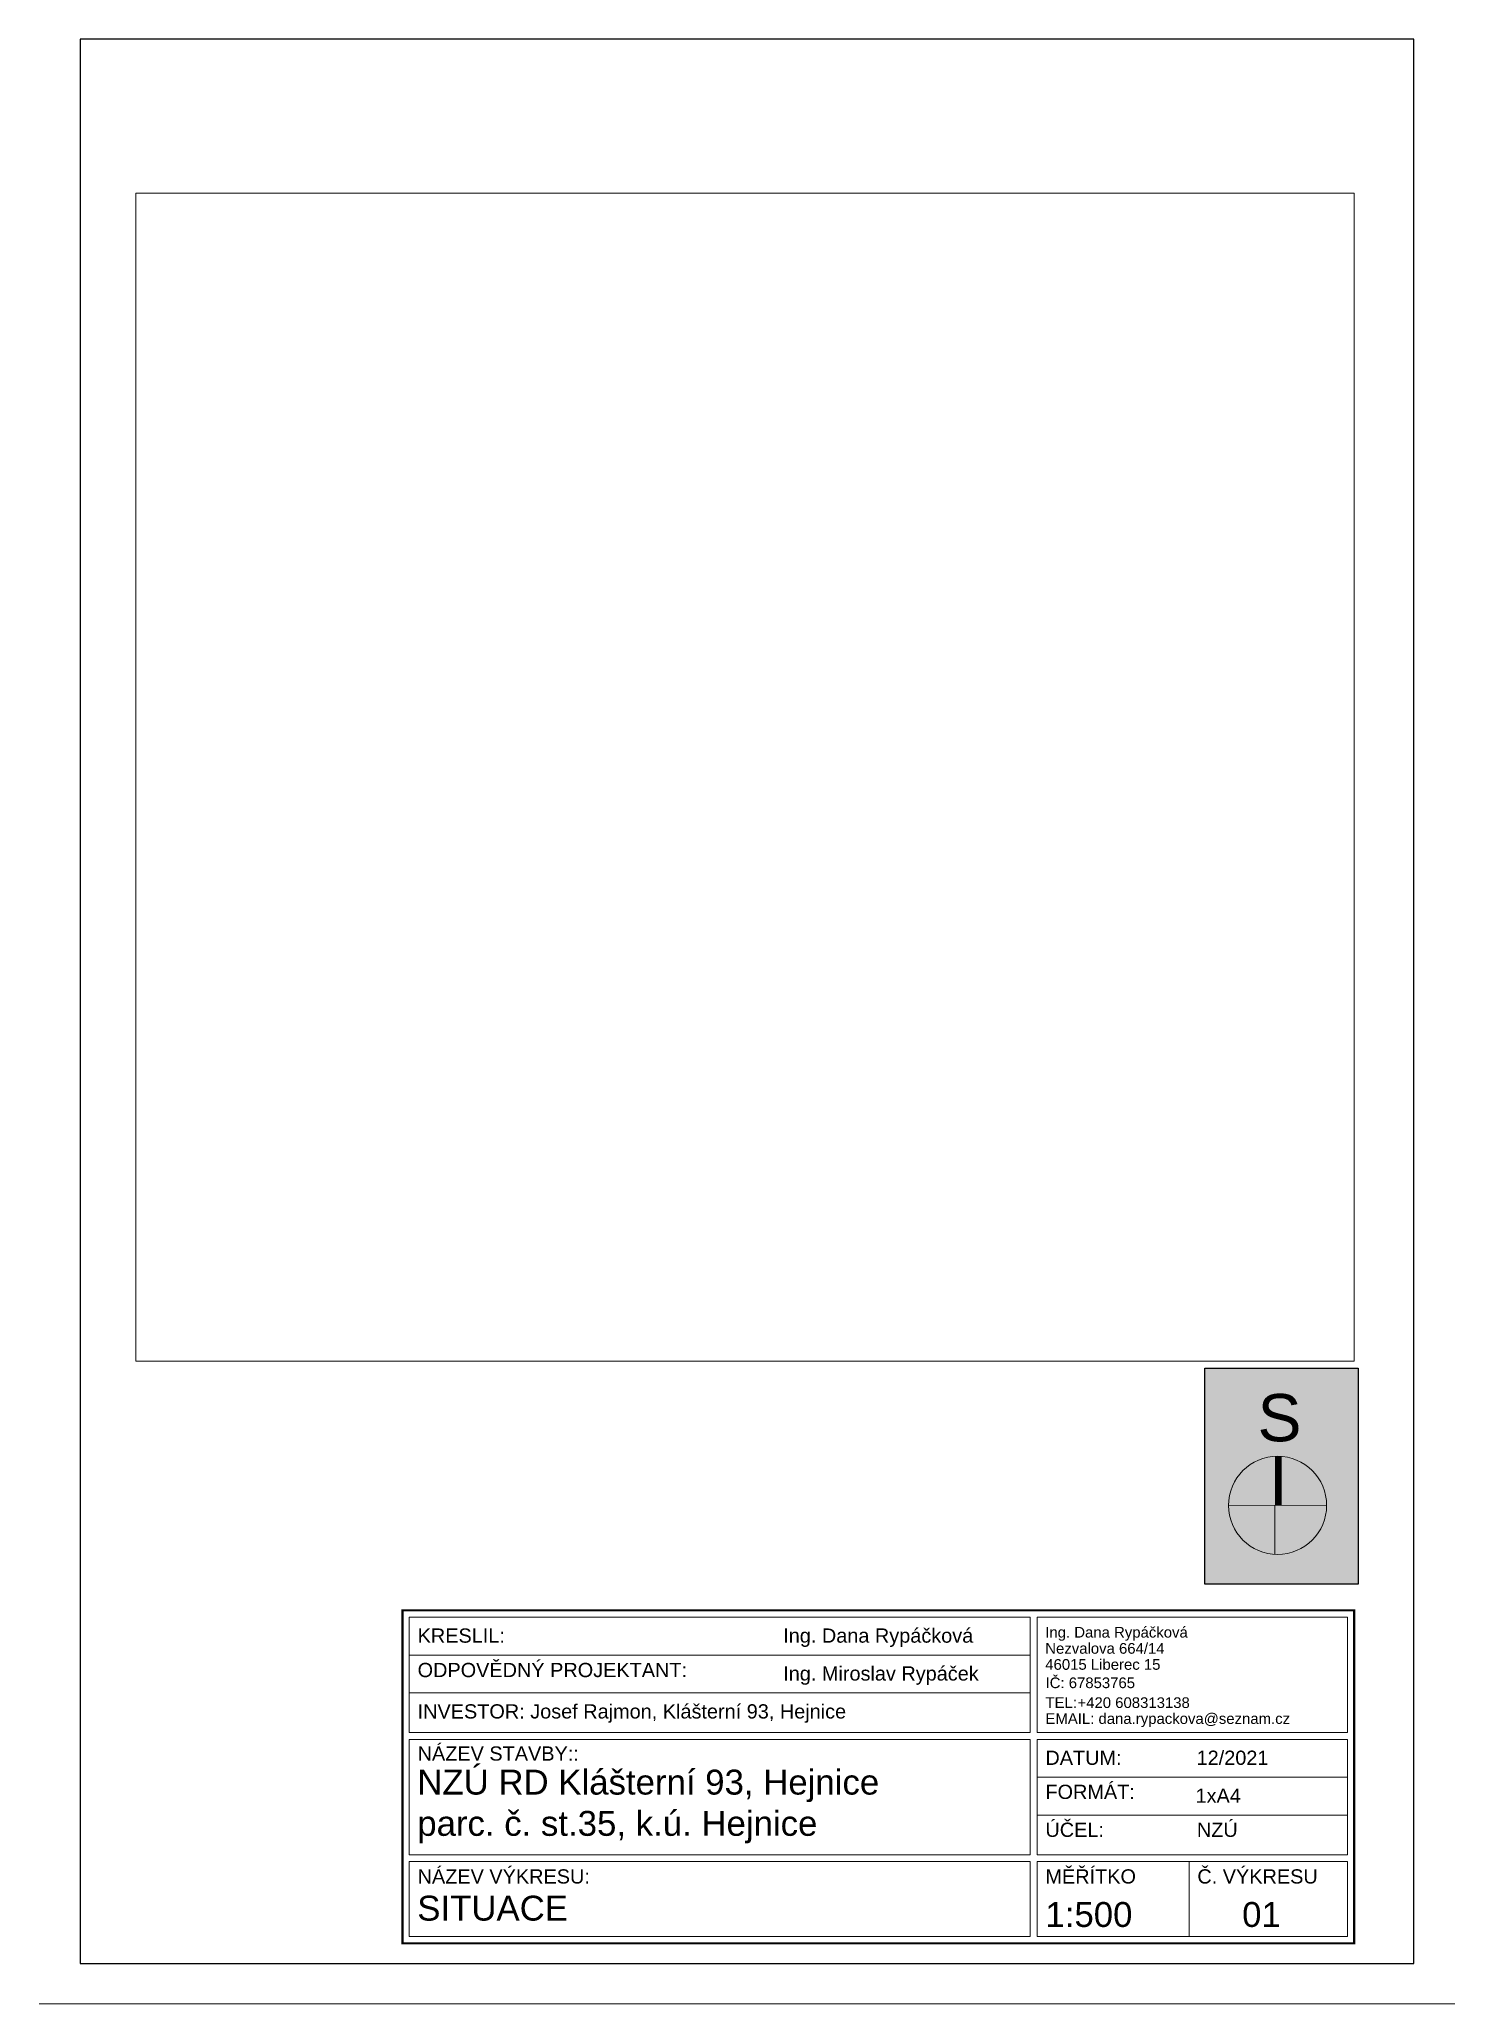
# Paper-space layout 'situace' of a CAD drawing. Header units: millimetres. Extents: x -3 to 207, y -3 to 288.
import ezdxf

# ---------------------------------------------------------------- set-up
doc = ezdxf.new("R2010")
doc.units = ezdxf.units.MM
doc.layers.add('bila', color=7, linetype='Continuous', true_color=0xffffff)
doc.layers.add('netisknout', color=200, linetype='Continuous', lineweight=9, plot=False)
doc.layers.add('tenka', color=6, linetype='Continuous', lineweight=15)
doc.styles.get("Standard").update_dxf_attribs({"font": 'arial.ttf'})

psp = doc.layouts.new('situace')

# ---------------------------------------------------------------- hatches: boundary and pattern name
at = {"layer": 'bila', "transparency": 33554687}
h = psp.add_hatch(color=256, dxfattribs=at)
h.dxf.hatch_style = 1
h.paths.add_polyline_path([(192.4, 59.21), (169.67, 59.21), (169.67, 91.24), (192.4, 91.24)])

# ---------------------------------------------------------------- linework, layer by layer
at = {"transparency": 33554687}
psp.add_lwpolyline([(2.98, 3.01), (200.68, 3.01), (200.68, 288.1), (2.98, 288.1)], close=True, dxfattribs=at)
at = {"layer": 'bila', "transparency": 33554687}
psp.add_lwpolyline([(192.4, 59.21), (169.67, 59.21), (169.67, 91.24), (192.4, 91.24)], close=True, dxfattribs=at)
at = {"layer": 'tenka', "transparency": 33554687}
for points in [[(11.26, 265.29), (11.26, 92.25), (191.83, 92.25), (191.83, 265.29), (11.26, 265.29)], [(187.71, 70.87), (173.2, 70.93)], [(180.08, 70.9), (180.04, 63.64)], [(143.82, 54.33), (143.82, 37.24), (51.78, 37.24), (51.78, 54.33), (143.82, 54.33)], [(51.78, 48.72), (143.82, 48.72)], [(143.82, 43.1), (51.78, 43.1)], [(51.78, 36.23), (51.78, 19.13), (143.82, 19.13), (143.82, 36.23), (51.78, 36.23)], [(144.83, 36.23), (190.82, 36.23), (190.82, 19.13), (144.83, 19.13), (144.83, 36.23)], [(144.83, 30.61), (190.82, 30.61)], [(190.82, 25), (144.83, 25)], [(51.78, 18.12), (51.78, 7.02), (143.82, 7.02), (143.82, 18.12), (51.78, 18.12)], [(144.83, 18.12), (144.83, 7.02), (190.82, 7.02), (190.82, 18.12), (144.83, 18.12)], [(167.35, 18.12), (167.35, 7.02)], [(-3.07, -2.93), (206.73, -2.93)]]:
    psp.add_lwpolyline(points, dxfattribs=at)
at = {"layer": 'tenka', "transparency": 33554687, "const_width": 1}
psp.add_lwpolyline([(180.6, 70.9), (180.6, 78.17)], dxfattribs=at)
at = {"layer": 'tenka', "transparency": 33554687, "const_width": 0.316, "flags": 128}
psp.add_lwpolyline([(50.77, 55.34), (191.83, 55.34), (191.83, 6.01), (50.77, 6.01), (50.77, 55.34)], dxfattribs=at)
at = {"layer": 'tenka', "transparency": 33554687}
psp.add_lwpolyline([(144.83, 54.33), (190.82, 54.33), (190.82, 37.24), (144.83, 37.24)], close=True, dxfattribs=at)
psp.add_circle((180.47, 70.9), 7.27, dxfattribs=at)

# ---------------------------------------------------------------- texts
at = {"layer": 'tenka', "transparency": 33554687, "attachment_point": 1}
for s, width, heights, insert, char_height in [('S', 2720, [0], (177.5, 87.39), 7), ('KRESLIL:', 2720, [0], (53.01, 52.66), 2.109), ('Ing. Dana Rypáčková', 2720, [0], (107.2, 52.66), 2.1087), ('Ing. Dana Rypáčková', 2720, [0], (146.04, 52.89), 1.5815), ('Nezvalova 664/14', 2720, [0], (146.04, 50.5), 1.5815), ('ODPOVĚDNÝ PROJEKTANT:', 4451.522, [0], (53.01, 47.56), 2.1087), ('Ing. Miroslav Rypáček', 3113.161, [0], (107.2, 47.05), 2.1087), ('46015 Liberec 15', 2720, [0], (146.04, 48.12), 1.5815), ('IČ: 67853765', 2720, [0], (146.08, 45.4), 1.5815), ('INVESTOR: Josef Rajmon, Klášterní 93, Hejnice', 8635.009, [0], (53.01, 41.43), 2.1087), ('\\pi-4.74461,l6.32615,t6.32615;TEL:^I+420 608313138', 2720, [0], (144.49, 42.46), 1.5815), ('\\pi-4.74461,l6.32615,t6.32615;EMAIL: dana.rypackova@seznam.cz', 3189.3609, [0], (144.49, 40.1), 1.5815), ('NÁZEV STAVBY::', 2720, [0], (53.01, 35.19), 2.1087), ('NZÚ RD Klášterní 93, Hejnice', 8548.4228, [19.76], (52.96, 31.74), 3.6903), ('DATUM:', 2720, [0], (146.06, 34.56), 2.109), ('12/2021', 2720, [0], (168.47, 34.56), 2.109), ('FORMÁT:', 2720, [0], (146.06, 29.51), 2.109), ('1xA4', 2720, [0], (168.31, 28.94), 2.109), ('parc. č. st.35, k.ú. Hejnice', 8548.4228, [5.84], (52.96, 25.63), 3.6903), ('ÚČEL:', 2720, [0], (146.06, 23.89), 2.109), ('NZÚ', 2720, [0], (168.51, 23.89), 2.109), ('NÁZEV VÝKRESU:', 2720, [0], (53.01, 16.98), 2.1087), ('MĚŘÍTKO', 2720, [0], (146.06, 16.98), 2.109), ('Č. VÝKRESU', 2720, [0], (168.58, 16.98), 2.109), ('SITUACE', 2720, [0], (52.96, 13.07), 3.69), ('1:500', 2720, [0], (146.06, 12.13), 3.69), ('01', 2720, [0], (175.22, 12.13), 3.69)]:
    psp.add_mtext_dynamic_manual_height_columns(s, width=width, gutter_width=12.5, heights=heights, dxfattribs=dict(at, insert=insert, char_height=char_height))

# ---------------------------------------------------------------- viewports
at = {"layer": 'netisknout', "linetype": 'Continuous', "view_target_point": (51478.3, 11586.85)}
psp.add_viewport(center=(101.55, 178.77), size=(180.57, 173.0384), view_center_point=(-286664.97, 22151.46), view_height=86519.191, dxfattribs=at)

doc.saveas('drawing.dxf')
